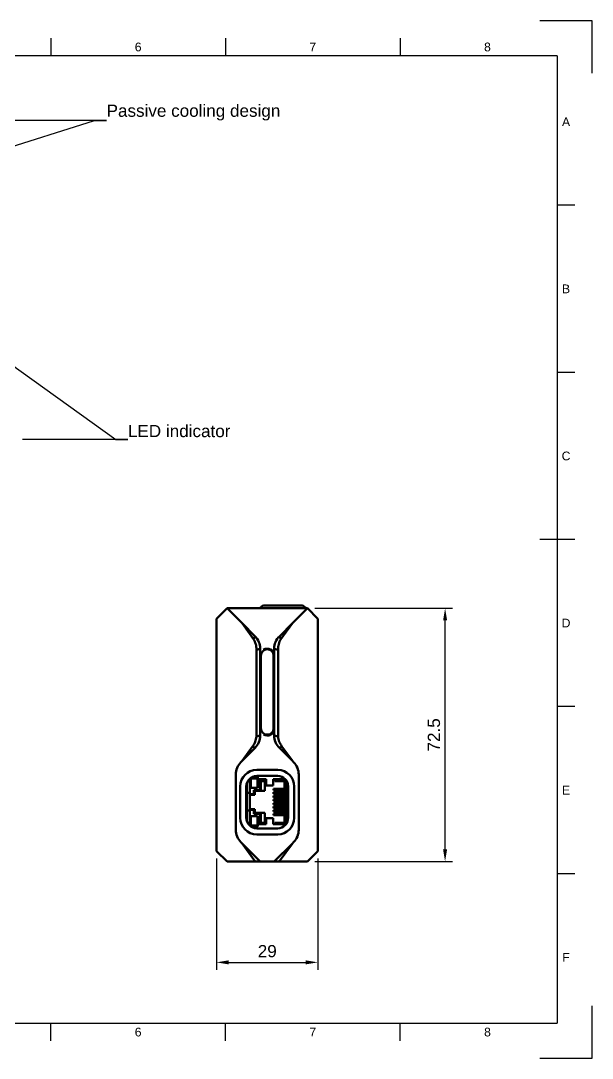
# Model space of a CAD drawing. Header units: millimetres. Extents: x 0 to 420, y 0 to 297.
# Drawn here: x 256.4 to 420, y 0 to 297 of the extents above; entities that cross this region are included whole.
import ezdxf
from ezdxf import colors
from ezdxf.entities.mleader import LeaderData, LeaderLine
from ezdxf.enums import TextEntityAlignment as Align
from ezdxf.math import Vec2, Vec3

# ---------------------------------------------------------------- set-up
doc = ezdxf.new("R2010")
doc.units = ezdxf.units.MM
doc.header["$LTSCALE"] = 0.75
for name, color, linetype, lineweight in [('Annotations', 7, 'Continuous', 25), ('Border', 7, 'Continuous', 25), ('Dimensions', 7, 'Continuous', 25), ('Visible', 7, 'Continuous', 50)]:
    doc.layers.add(name, color=color, linetype=linetype, lineweight=lineweight)
doc.styles.add('FusionTitle', font='arial.ttf')
doc.styles.get("Standard").update_dxf_attribs({"font": 'arial.ttf'})
doc.dimstyles.new('ISO-25', dxfattribs={"dimtxt": 3.5, "dimasz": 3.5, "dimexe": 2.1, "dimexo": 2.1, "dimgap": 1.4, "dimtad": 1, "dimzin": 12, "dimdsep": 46, "dimtxsty": 'Standard', "dimcen": 0, "dimclrd": 256, "dimclre": 256, "dimclrt": 256, "dimazin": 3, "dimtp": 0.1, "dimtm": 0.1, "dimtfac": 0.714286, "dimtmove": 0, "dimatfit": 3, "dimfxl": 1, "dimtzin": 12, "dimarcsym": 0})

# ---------------------------------------------------------------- blocks, each defined once
blk = doc.blocks.new('ISO_A3_SHEET')
at = {"layer": 'Border'}
for p, q in [((265, 292), (265, 287)), ((315, 292), (315, 287)), ((365, 292), (365, 287)), ((410, 287), (20, 287)), ((410, 287), (410, 10)), ((415, 244.16666), (410, 244.16666)), ((415, 196.33333), (410, 196.33333)), ((415, 148.5), (405, 148.5)), ((415, 100.66667), (410, 100.66667)), ((415, 52.83334), (410, 52.83334)), ((20, 10), (410, 10)), ((265, 5), (265, 10)), ((315, 5), (315, 10)), ((365, 5), (365, 10))]:
    blk.add_line(p, q, dxfattribs=at)
at = {"layer": 'Defpoints'}
for p, q in [((420, 297), (405, 297)), ((420, 282), (420, 297)), ((420, 0), (420, 15)), ((405, 0), (420, 0))]:
    blk.add_line(p, q, dxfattribs=at)
at = {"layer": 'Border', "style": 'FusionTitle'}
for s, p in [('6', (290, 289.5)), ('7', (340, 289.5)), ('8', (390, 289.5)), ('A', (412.5, 268.08333)), ('B', (412.5, 220.25)), ('C', (412.5, 172.41667)), ('D', (412.5, 124.58334)), ('E', (412.5, 76.75001)), ('F', (412.5, 28.91668)), ('6', (290, 7.5)), ('7', (340, 7.5)), ('8', (390, 7.5))]:
    blk.add_text(s, height=2.5, dxfattribs=at).set_placement(p, align=Align.MIDDLE)
blk = doc.blocks.new('*D9')
at = {"layer": 'Defpoints', "color": 0, "transparency": 16777216}
for p in [(312.456316, 59.31485), (341.456316, 59.31485), (341.456316, 27.449714)]:
    blk.add_point(p, dxfattribs=at)
at = {"layer": 'Dimensions', "lineweight": -2, "transparency": 16777216}
for p, q in [((312.456316, 57.21485), (312.456316, 25.349714)), ((341.456316, 57.21485), (341.456316, 25.349714)), ((315.956316, 27.449714), (337.956316, 27.449714))]:
    blk.add_line(p, q, dxfattribs=at)
at = {"layer": 'Dimensions', "transparency": 16777216}
for points in [[(315.956316, 28.033047), (315.956316, 26.866381), (312.456316, 27.449714)], [(337.956316, 28.033047), (337.956316, 26.866381), (341.456316, 27.449714)]]:
    blk.add_solid(points, dxfattribs=at)
at = {"layer": 'Dimensions', "transparency": 16777216, "insert": (326.956316, 30.636719), "char_height": 3.5, "attachment_point": 5}
blk.add_mtext('29', dxfattribs=at)
blk = doc.blocks.new('*D10')
at = {"layer": 'Defpoints', "color": 0, "transparency": 16777216}
for p in [(338.456316, 128.81485), (377.875468, 128.81485), (338.456316, 56.31485)]:
    blk.add_point(p, dxfattribs=at)
at = {"layer": 'Dimensions', "lineweight": -2, "transparency": 16777216}
for p, q in [((340.556316, 128.81485), (379.975468, 128.81485)), ((377.875468, 59.81485), (377.875468, 125.31485)), ((340.556316, 56.31485), (379.975468, 56.31485))]:
    blk.add_line(p, q, dxfattribs=at)
at = {"layer": 'Dimensions', "transparency": 16777216}
for points in [[(377.292135, 125.31485), (378.458802, 125.31485), (377.875468, 128.81485)], [(377.292135, 59.81485), (378.458802, 59.81485), (377.875468, 56.31485)]]:
    blk.add_solid(points, dxfattribs=at)
at = {"layer": 'Dimensions', "transparency": 16777216, "insert": (374.688463, 92.56485), "char_height": 3.5, "attachment_point": 5, "rotation": 90}
blk.add_mtext('72.5', dxfattribs=at)

msp = doc.modelspace()

# ---------------------------------------------------------------- linework, layer by layer
at = {"layer": 'Visible'}
for p, q in [((315.456, 128.815, 57.483), (312.456, 125.815, 56.679)), ((338.456, 128.815, 57.483), (315.456, 128.815, 57.483)), ((319.767, 124.504, 58.638), (315.456, 128.815, 57.483)), ((336.956, 129.565, -58.736), (325.956, 129.565, -58.736)), ((338.456, 128.815, 57.483), (334.145, 124.504, 58.638)), ((341.456, 125.815, 56.679), (338.456, 128.815, 57.483)), ((312.456, 59.315, 56.679), (312.456, 125.815, 56.679)), ((341.456, 59.315, 56.679), (341.456, 125.815, 56.679)), ((323.017, 119.985, 59.509), (319.767, 124.504, 58.638)), ((319.767, 124.504, 58.638), (323.492, 120.779, 58.638)), ((330.421, 120.779, 58.638), (334.145, 124.504, 58.638)), ((334.145, 124.504, 58.638), (330.895, 119.985, 59.509)), ((323.017, 119.985, 59.509), (323.492, 120.779, 58.638)), ((330.421, 120.779, 58.638), (330.895, 119.985, 59.509)), ((323.834, 116.961, 59.728), (324.956, 117.244, 58.638)), ((323.834, 92.103, 59.728), (323.834, 116.961, 59.728)), ((324.956, 117.244, 58.638), (324.956, 92.386, 58.638)), ((328.956, 92.386, 58.638), (328.956, 117.244, 58.638)), ((328.956, 117.244, 58.638), (330.079, 116.961, 59.728)), ((330.079, 116.961, 59.728), (330.079, 92.103, 59.728)), ((325.156, 115.294, 57.729), (325.156, 94.436, 57.729)), ((328.756, 94.436, 57.729), (328.756, 115.294, 57.729)), ((323.834, 92.103, 59.728), (324.956, 92.386, 58.638)), ((326.323, 92.536, 55.279), (326.196, 92.536, 55.279)), ((326.756, 92.486, 54.833), (326.706, 92.486, 54.833)), ((327.581, 92.486, 54.833), (326.756, 92.486, 54.833)), ((327.716, 92.536, 55.279), (327.189, 92.536, 55.279)), ((328.956, 92.386, 58.638), (330.079, 92.103, 59.728)), ((319.767, 85.126, 58.638), (322.76, 89.288, 59.44)), ((322.76, 89.288, 59.44), (323.492, 88.85, 58.638)), ((330.421, 88.85, 58.638), (331.152, 89.288, 59.44)), ((331.152, 89.288, 59.44), (334.145, 85.126, 58.638)), ((323.492, 88.85, 58.638), (319.767, 85.126, 58.638)), ((334.145, 85.126, 58.638), (330.421, 88.85, 58.638)), ((319.421, 84.779, 58.545), (319.767, 85.126, 58.638)), ((334.145, 85.126, 58.638), (334.492, 84.779, 58.545)), ((317.956, 65.386, 58.153), (317.956, 81.244, 58.153)), ((322.649, 80.515, 51.264), (324.306, 80.515, 51.264)), ((323.956, 82.547, 57.483), (329.956, 82.547, 57.483)), ((329.956, 80.815, 54.483), (323.956, 80.815, 54.483)), ((324.306, 80.515, 51.264), (324.306, 79.915, 51.264)), ((335.956, 81.244, 58.153), (335.956, 65.386, 58.153)), ((319.224, 68.815, 57.483), (319.224, 77.815, 57.483)), ((320.956, 77.815, 54.483), (320.956, 68.815, 54.483)), ((321.146, 78.866, 51.064), (321.146, 75.995, 51.064)), ((321.956, 75.995, 51.264), (321.956, 80.051, 51.264)), ((322.246, 80.058, 51.014), (324.146, 80.058, 51.014)), ((324.146, 77.412, 51.014), (322.246, 77.412, 51.014)), ((324.306, 79.915, 51.264), (326.686, 79.915, 51.264)), ((324.836, 76.765, 51.014), (324.836, 79.565, 51.014)), ((324.836, 79.565, 51.014), (326.101, 79.565, 51.014)), ((324.836, 79.565, 51.014), (325.086, 79.315, 50.764)), ((325.086, 79.315, 50.764), (326.351, 79.315, 50.764)), ((325.086, 76.515, 50.764), (325.086, 79.315, 50.764)), ((326.101, 79.565, 51.014), (326.101, 79.915, 51.014)), ((326.101, 79.565, 51.014), (326.351, 79.315, 50.764)), ((326.286, 76.515, 42.864), (326.286, 79.315, 42.864)), ((326.351, 79.315, 50.764), (326.351, 79.915, 50.764)), ((326.686, 79.747, 51.173), (326.686, 78.171, 48.734)), ((328.686, 78.115, 48.544), (326.686, 78.115, 48.544)), ((328.686, 79.915, 51.264), (332.066, 79.915, 51.264)), ((328.686, 78.171, 48.734), (328.686, 79.747, 51.173)), ((329.151, 79.915, 50.764), (329.151, 79.315, 50.764)), ((329.151, 79.315, 50.764), (329.401, 79.565, 51.014)), ((329.151, 79.315, 50.764), (331.916, 79.315, 50.764)), ((329.401, 79.915, 51.014), (329.401, 79.565, 51.014)), ((329.401, 79.565, 51.014), (332.166, 79.565, 51.014)), ((332.166, 79.565, 51.014), (331.916, 79.315, 50.764)), ((331.916, 79.315, 50.764), (331.916, 67.415, 50.764)), ((332.166, 79.565, 51.014), (332.166, 67.165, 51.014)), ((332.316, 79.665, 51.264), (332.316, 67.265, 51.264)), ((332.956, 68.815, 54.483), (332.956, 77.815, 54.483)), ((334.688, 77.815, 57.483), (334.688, 68.815, 57.483)), ((321.146, 70.935, 51.014), (321.146, 75.995, 51.014)), ((321.346, 75.995, 51.264), (321.956, 75.995, 51.264)), ((321.996, 71.085, 51.014), (321.996, 75.645, 51.014)), ((321.996, 75.645, 51.014), (323.146, 75.645, 51.014)), ((321.996, 75.395, 50.764), (323.396, 75.395, 50.764)), ((323.146, 75.645, 51.014), (323.146, 76.765, 51.014)), ((323.146, 76.765, 51.014), (324.836, 76.765, 51.014)), ((323.146, 76.765, 51.014), (323.396, 76.515, 50.764)), ((323.146, 75.645, 51.014), (323.396, 75.395, 50.764)), ((323.396, 76.515, 50.764), (325.086, 76.515, 50.764)), ((323.396, 75.395, 50.764), (323.396, 76.515, 50.764)), ((324.836, 76.765, 51.014), (325.086, 76.515, 50.764)), ((325.086, 76.515, 42.864), (326.286, 76.515, 42.864)), ((328.742, 77.145, 41.364), (328.742, 76.725, 41.364)), ((331.639, 77.145, 47.87), (328.742, 77.145, 41.364)), ((328.742, 76.725, 41.364), (331.639, 76.725, 47.87)), ((328.742, 76.125, 41.364), (328.742, 75.705, 41.364)), ((331.639, 76.125, 47.87), (328.742, 76.125, 41.364)), ((328.742, 75.705, 41.364), (331.639, 75.705, 47.87)), ((328.742, 75.105, 41.364), (328.742, 74.685, 41.364)), ((331.639, 75.105, 47.87), (328.742, 75.105, 41.364)), ((328.742, 74.685, 41.364), (331.639, 74.685, 47.87)), ((331.873, 77.145, 49.139), (331.664, 77.145, 47.951)), ((331.873, 76.725, 49.139), (331.664, 76.725, 47.951)), ((331.873, 76.125, 49.139), (331.664, 76.125, 47.951)), ((331.873, 75.705, 49.139), (331.664, 75.705, 47.951)), ((331.873, 75.105, 49.139), (331.664, 75.105, 47.951)), ((331.873, 74.685, 49.139), (331.664, 74.685, 47.951)), ((323.396, 71.335, 50.764), (321.996, 71.335, 50.764)), ((323.146, 71.085, 51.014), (323.396, 71.335, 50.764)), ((323.396, 70.215, 50.764), (323.396, 71.335, 50.764)), ((328.742, 74.085, 41.364), (328.742, 73.665, 41.364)), ((331.639, 74.085, 47.87), (328.742, 74.085, 41.364)), ((328.742, 73.665, 41.364), (331.639, 73.665, 47.87)), ((328.742, 73.065, 41.364), (328.742, 72.645, 41.364)), ((331.639, 73.065, 47.87), (328.742, 73.065, 41.364)), ((328.742, 72.645, 41.364), (331.639, 72.645, 47.87)), ((328.742, 72.045, 41.364), (328.742, 71.625, 41.364)), ((331.639, 72.045, 47.87), (328.742, 72.045, 41.364)), ((328.742, 71.625, 41.364), (331.639, 71.625, 47.87)), ((331.873, 74.085, 49.139), (331.664, 74.085, 47.951)), ((331.873, 73.665, 49.139), (331.664, 73.665, 47.951)), ((331.873, 73.065, 49.139), (331.664, 73.065, 47.951)), ((331.873, 72.645, 49.139), (331.664, 72.645, 47.951)), ((331.873, 72.045, 49.139), (331.664, 72.045, 47.951)), ((331.873, 71.625, 49.139), (331.664, 71.625, 47.951)), ((321.146, 70.935, 51.064), (321.146, 67.764, 51.064)), ((321.956, 70.935, 51.264), (321.346, 70.935, 51.264)), ((321.956, 66.579, 51.264), (321.956, 70.935, 51.264)), ((323.146, 71.085, 51.014), (321.996, 71.085, 51.014)), ((322.246, 69.318, 51.014), (324.146, 69.318, 51.014)), ((323.146, 69.965, 51.014), (323.146, 71.085, 51.014)), ((323.146, 69.965, 51.014), (323.396, 70.215, 50.764)), ((324.836, 69.965, 51.014), (323.146, 69.965, 51.014)), ((325.086, 70.215, 50.764), (323.396, 70.215, 50.764)), ((324.836, 69.965, 51.014), (325.086, 70.215, 50.764)), ((324.836, 67.165, 51.014), (324.836, 69.965, 51.014)), ((325.086, 67.415, 50.764), (325.086, 70.215, 50.764)), ((326.286, 70.215, 42.864), (325.086, 70.215, 42.864)), ((326.286, 67.415, 42.864), (326.286, 70.215, 42.864)), ((328.686, 68.715, 48.544), (326.686, 68.715, 48.544)), ((326.686, 68.664, 48.725), (326.686, 67.186, 51.168)), ((328.686, 67.186, 51.168), (328.686, 68.664, 48.725)), ((328.742, 71.025, 41.364), (328.742, 70.605, 41.364)), ((331.639, 71.025, 47.87), (328.742, 71.025, 41.364)), ((328.742, 70.605, 41.364), (331.639, 70.605, 47.87)), ((328.742, 70.005, 41.364), (328.742, 69.585, 41.364)), ((331.639, 70.005, 47.87), (328.742, 70.005, 41.364)), ((328.742, 69.585, 41.364), (331.639, 69.585, 47.87)), ((331.873, 71.025, 49.139), (331.664, 71.025, 47.951)), ((331.873, 70.605, 49.139), (331.664, 70.605, 47.951)), ((331.873, 70.005, 49.139), (331.664, 70.005, 47.951)), ((331.873, 69.585, 49.139), (331.664, 69.585, 47.951)), ((324.146, 66.672, 51.014), (322.246, 66.672, 51.014)), ((324.306, 66.315, 51.264), (322.298, 66.315, 51.264)), ((323.956, 65.815, 54.483), (329.956, 65.815, 54.483)), ((326.686, 67.015, 51.264), (324.306, 67.015, 51.264)), ((324.306, 67.015, 51.264), (324.306, 66.315, 51.264)), ((324.836, 67.165, 51.014), (325.086, 67.415, 50.764)), ((326.101, 67.165, 51.014), (324.836, 67.165, 51.014)), ((326.351, 67.415, 50.764), (325.086, 67.415, 50.764)), ((326.351, 67.415, 50.764), (326.101, 67.165, 51.014)), ((326.101, 67.015, 51.014), (326.101, 67.165, 51.014)), ((326.351, 67.015, 50.764), (326.351, 67.415, 50.764)), ((332.066, 67.015, 51.264), (328.686, 67.015, 51.264)), ((329.401, 67.165, 51.014), (329.151, 67.415, 50.764)), ((329.151, 67.415, 50.764), (329.151, 67.015, 50.764)), ((331.916, 67.415, 50.764), (329.151, 67.415, 50.764)), ((332.166, 67.165, 51.014), (329.401, 67.165, 51.014)), ((329.401, 67.165, 51.014), (329.401, 67.015, 51.014)), ((332.166, 67.165, 51.014), (331.916, 67.415, 50.764)), ((329.956, 64.083, 57.483), (323.956, 64.083, 57.483)), ((319.767, 61.504, 58.638), (319.421, 61.85, 58.545)), ((319.767, 61.504, 58.638), (324.956, 56.315, 58.638)), ((323.499, 56.315, 59.638), (319.767, 61.504, 58.638)), ((328.956, 56.315, 58.638), (334.145, 61.504, 58.638)), ((334.145, 61.504, 58.638), (330.413, 56.315, 59.638)), ((334.492, 61.85, 58.545), (334.145, 61.504, 58.638)), ((312.456, 59.315, 56.679), (315.456, 56.315, 57.483)), ((338.456, 56.315, 57.483), (341.456, 59.315, 56.679)), ((323.499, 56.315, 59.638), (315.456, 56.315, 57.483)), ((323.499, 56.315, 59.638), (324.956, 56.315, 58.638)), ((324.956, 56.315, 57.483), (328.956, 56.315, 57.483)), ((328.956, 56.315, 58.638), (330.413, 56.315, 59.638)), ((338.456, 56.315, 57.483), (330.413, 56.315, 59.638))]:
    msp.add_line(p, q, dxfattribs=at)
for centre, radius, start, end in [((325.956, 128.565, -58.736), 1, 90, 165.52249), ((336.956, 128.565, -58.736), 1, 14.47751, 90), ((319.956, 117.244, 58.638), 5, 0, 45), ((333.956, 117.244, 58.638), 5, 135, 180), ((326.956, 115.294, 57.729), 1.8, 0, 180), ((326.956, 115.244, 57.283), 2, 0, 122.51362), ((319.956, 92.386, 58.638), 5, 315, 0), ((326.956, 94.436, 57.729), 1.8, 180, 0), ((326.956, 94.386, 57.283), 2, 237.48639, 0), ((333.956, 92.386, 58.638), 5, 180, 225), ((323.956, 77.815, 54.483), 3, 90, 180), ((329.956, 77.815, 54.483), 3, 0, 90), ((323.956, 68.815, 54.483), 3, 180, 270), ((329.956, 68.815, 54.483), 3, 270, 0)]:
    msp.add_arc(centre, radius, start, end, dxfattribs=at)
at = {"layer": 'Visible', "extrusion": (0, 0, -1)}
for centre, radius, start, end in [((-326.756, 115.244, -57.283), 1.9, 62.57892, 107.73692), ((-326.756, 94.386, -57.283), 1.9, 224.1906, 297.42107), ((-326.706, 91.486, -54.833), 1, 74.98823, 90), ((-323.956, 77.815, -57.483), 4.732, 0, 90), ((-329.956, 77.815, -57.483), 4.732, 90, 180), ((-323.956, 68.815, -57.483), 4.732, 270, 0), ((-329.956, 68.815, -57.483), 4.732, 180, 270)]:
    msp.add_arc(centre, radius, start, end, dxfattribs=at)
at = {"layer": 'Visible', "extrusion": (1, -2e-16, 1e-16)}
for centre in [(78.735, 49.514, 322.246), (67.995, 49.514, 322.246)]:
    msp.add_arc(centre, 2, 48.59038, 131.40962, dxfattribs=at)
at = {"layer": 'Visible', "extrusion": (-1, 2e-16, 0)}
for centre, radius, start, end in [((-78.735, 49.514, -324.146), 2, 48.59038, 131.40962), ((-67.995, 49.514, -324.146), 2, 48.59038, 131.40962), ((-67.015, 51.064, -326.686), 0.2, 90, 148.81377), ((-67.015, 51.064, -328.686), 0.2, 90, 148.81377)]:
    msp.add_arc(centre, radius, start, end, dxfattribs=at)
at = {"layer": 'Visible', "extrusion": (-1, 3e-16, -2e-16)}
for centre in [(-79.915, 51.064, -326.686), (-79.915, 51.064, -328.686)]:
    msp.add_arc(centre, 0.2, 32.87334, 90, dxfattribs=at)
at = {"layer": 'Visible', "extrusion": (-1, 4e-16, -1e-16)}
for centre in [(-78.465, 48.544, -326.686), (-78.465, 48.544, -328.686)]:
    msp.add_arc(centre, 0.35, 0, 32.87334, dxfattribs=at)
at = {"layer": 'Visible', "extrusion": (1e-16, 3.8e-15, -1)}
msp.add_arc((-332.066, 79.665, -51.264), 0.25, 90, 98.00465, dxfattribs=at)
at = {"layer": 'Visible', "extrusion": (0, 3.9e-15, -1)}
for centre, start, end in [((-332.066, 79.665, -51.264), 179.50825, 180), ((-332.066, 67.265, -51.264), 180, 270)]:
    msp.add_arc(centre, 0.25, start, end, dxfattribs=at)
at = {"layer": 'Visible', "extrusion": (4e-16, 1, 3.9e-15)}
msp.add_arc((-321.346, 51.064, 75.995), 0.2, 0, 90, dxfattribs=at)
at = {"layer": 'Visible', "extrusion": (4e-16, 1, 3.8e-15)}
for centre in [(-331.319, 48.012, 77.145), (-331.319, 48.012, 76.725), (-331.319, 48.012, 76.125), (-331.319, 48.012, 75.705), (-331.319, 48.012, 75.105), (-331.319, 48.012, 74.685), (-331.319, 48.012, 74.085), (-331.319, 48.012, 73.665), (-331.319, 48.012, 73.065), (-331.319, 48.012, 72.645), (-331.319, 48.012, 72.045), (-331.319, 48.012, 71.625), (-331.319, 48.012, 71.025), (-331.319, 48.012, 70.605), (-331.319, 48.012, 70.005), (-331.319, 48.012, 69.585)]:
    msp.add_arc(centre, 0.35, 190, 204, dxfattribs=at)
at = {"layer": 'Visible', "extrusion": (-4e-16, -1, -3.8e-15)}
for centre in [(332.562, 49.017, -77.145), (332.562, 49.017, -76.725), (332.562, 49.017, -76.125), (332.562, 49.017, -75.705), (332.562, 49.017, -75.105), (332.562, 49.017, -74.685), (332.562, 49.017, -74.085), (332.562, 49.017, -73.665), (332.562, 49.017, -73.065), (332.562, 49.017, -72.645), (332.562, 49.017, -72.045), (332.562, 49.017, -71.625), (332.562, 49.017, -71.025), (332.562, 49.017, -70.605), (332.562, 49.017, -70.005), (332.562, 49.017, -69.585)]:
    msp.add_arc(centre, 0.7, 157.34742, 170, dxfattribs=at)
at = {"layer": 'Visible', "extrusion": (-2e-16, -1, -3.8e-15)}
msp.add_arc((321.346, 51.064, -70.935), 0.2, 90, 180, dxfattribs=at)
at = {"layer": 'Visible', "extrusion": (-1, 4e-16, 1e-16)}
for centre in [(-68.365, 48.544, -326.686), (-68.365, 48.544, -328.686)]:
    msp.add_arc(centre, 0.35, 148.81377, 180, dxfattribs=at)
at = {"layer": 'Visible', "extrusion": (0.258819, -1.33e-14, -0.965926)}
msp.add_ellipse((322.956, 81.244, 59.492), major_axis=(5, 0, 1.34), ratio=0.9659258, start_param=3.1415927, end_param=3.9269908, dxfattribs=at)
at = {"layer": 'Visible', "extrusion": (-0.258819, -1.07e-14, -0.965926)}
msp.add_ellipse((330.956, 81.244, 59.492), major_axis=(-5, 0, 1.34), ratio=0.9659258, start_param=2.3561945, end_param=3.1415927, dxfattribs=at)
at = {"layer": 'Visible', "extrusion": (0.258819, 4.7e-15, -0.965926)}
msp.add_ellipse((322.956, 65.386, 59.492), major_axis=(5, 0, 1.34), ratio=0.9659258, start_param=2.3561945, end_param=3.1415927, dxfattribs=at)
at = {"layer": 'Visible', "extrusion": (-0.258819, 1.17e-14, -0.965926)}
msp.add_ellipse((330.956, 65.386, 59.492), major_axis=(-5, 0, 1.34), ratio=0.9659258, start_param=3.1415927, end_param=3.9269908, dxfattribs=at)
at = {"layer": 'Visible', "extrusion": (0.258819, 1.66e-13, -0.965926)}
msp.add_open_spline([(323.834, 116.961, 59.728), (323.864, 117.496, 59.736), (323.808, 118.031, 59.721), (323.527, 119.059, 59.645), (323.307, 119.544, 59.586), (323.017, 119.985, 59.509)], degree=3, knots=[-0.32082019, -0.32082019, -0.32082019, -0.32082019, -0.15999517, -0.15999517, 0, 0, 0, 0], dxfattribs=at)
at = {"layer": 'Visible', "extrusion": (0.258819, -2e-16, 0.965926)}
msp.add_open_spline([(330.895, 119.985, 59.509), (330.604, 119.54, 59.587), (330.382, 119.051, 59.646), (330.104, 118.022, 59.721), (330.049, 117.491, 59.736), (330.079, 116.961, 59.728)], degree=3, knots=[-0.3206293, -0.3206293, -0.3206293, -0.3206293, -0.15942668, -0.15942668, 0, 0, 0, 0], dxfattribs=at)
at = {"layer": 'Visible', "extrusion": (0.258819, -2.686e-13, -0.965926)}
msp.add_open_spline([(322.76, 89.288, 59.44), (323.076, 89.689, 59.525), (323.332, 90.137, 59.593), (323.697, 91.094, 59.691), (323.804, 91.594, 59.72), (323.834, 92.103, 59.728)], degree=3, knots=[-0.30840178, -0.30840178, -0.30840178, -0.30840178, -0.15311309, -0.15311309, 0, 0, 0, 0], dxfattribs=at)
at = {"layer": 'Visible', "extrusion": (0.258819, 2.485e-13, 0.965926)}
msp.add_open_spline([(330.079, 92.103, 59.728), (330.108, 91.589, 59.72), (330.218, 91.085, 59.69), (330.585, 90.129, 59.592), (330.839, 89.686, 59.524), (331.152, 89.288, 59.44)], degree=3, knots=[-0.30861683, -0.30861683, -0.30861683, -0.30861683, -0.15404553, -0.15404553, 0, 0, 0, 0], dxfattribs=at)

# ---------------------------------------------------------------- block references
at = {"layer": 'Border'}
msp.add_blockref('ISO_A3_SHEET', (0, 0), dxfattribs=at)

# ---------------------------------------------------------------- dimensions: what is measured, and where the dimension line sits
at = {"layer": 'Dimensions'}
for base, p1, p2, angle, picture, middle in [((377.875, 128.815), (338.456, 56.315), (338.456, 128.815), 270, '*D10', (377.875, 92.565)), ((341.456, 27.45), (312.456, 59.315), (341.456, 59.315), 180, '*D9', (326.956, 27.45))]:
    dim = msp.add_linear_dim(base=base, p1=p1, p2=p2, angle=angle, dimstyle='ISO-25', override={"dimlfac": 1}, dxfattribs=at)
    dim.commit()
    dim.dimension.update_dxf_attribs({"geometry": picture, "text_midpoint": middle, "dimtype": 160})

# ---------------------------------------------------------------- leaders
at = {"layer": 'Annotations'}
ml = msp.add_multileader_mtext('Standard', dxfattribs=at)
ml.set_content('Passive cooling design', color=256)
ml.set_leader_properties()
ml.build(insert=Vec2(0, 0))
ml.multileader.update_dxf_attribs({"text_left_attachment_type": 5, "text_right_attachment_type": 5, "dogleg_length": 3.5, "arrow_head_size": 3.5})
ctx = ml.context
ctx.base_point, ctx.char_height, ctx.arrow_head_size, ctx.landing_gap_size, ctx.plane_origin = Vec3(280.969, 268.472), 3.5, 3.5, 0, Vec3(195.606, 182.99)
ctx.left_attachment, ctx.right_attachment = 5, 5
notes = []
notes.append((ctx, [(1, (1, 1, 0), (277.469, 268.472), (1, 0), 3.5, [(0, [(216.266, 249.086)], 0, [])])]))
ctx.mtext.insert, ctx.mtext.flow_direction = Vec3(280.969, 273.001), 5
ml = msp.add_multileader_mtext('Standard', dxfattribs=at)
ml.set_content('LED indicator', color=256)
ml.set_leader_properties()
ml.build(insert=Vec2(0, 0))
ml.multileader.update_dxf_attribs({"text_left_attachment_type": 5, "text_right_attachment_type": 5, "dogleg_length": 3.5, "arrow_head_size": 3.5})
ctx = ml.context
ctx.base_point, ctx.char_height, ctx.arrow_head_size, ctx.landing_gap_size, ctx.plane_origin = Vec3(287.074, 177.1), 3.5, 3.5, 0, Vec3(243.953, 207.896)
ctx.left_attachment, ctx.right_attachment = 5, 5
notes.append((ctx, [(0, (1, 1, 0), (283.574, 177.1), (1, 0), 3.5, [(0, [(244.011, 205.581)], 0, [])])]))
ctx.mtext.insert, ctx.mtext.flow_direction = Vec3(287.074, 181.3), 5
for ctx, leaders in notes:
    for number, flags, end, landing, length, lines in leaders:
        leader = LeaderData()
        leader.index, (leader.has_last_leader_line, leader.has_dogleg_vector, leader.attachment_direction) = number, flags
        leader.last_leader_point, leader.dogleg_vector, leader.dogleg_length = Vec3(end), Vec3(landing), length
        for number, points, colour, breaks in lines:
            line = LeaderLine()
            line.index, line.vertices, line.color, line.breaks = number, Vec3.list(points), colors.encode_raw_color(colour), breaks
            leader.lines.append(line)
        ctx.leaders.append(leader)

doc.saveas('drawing.dxf')
